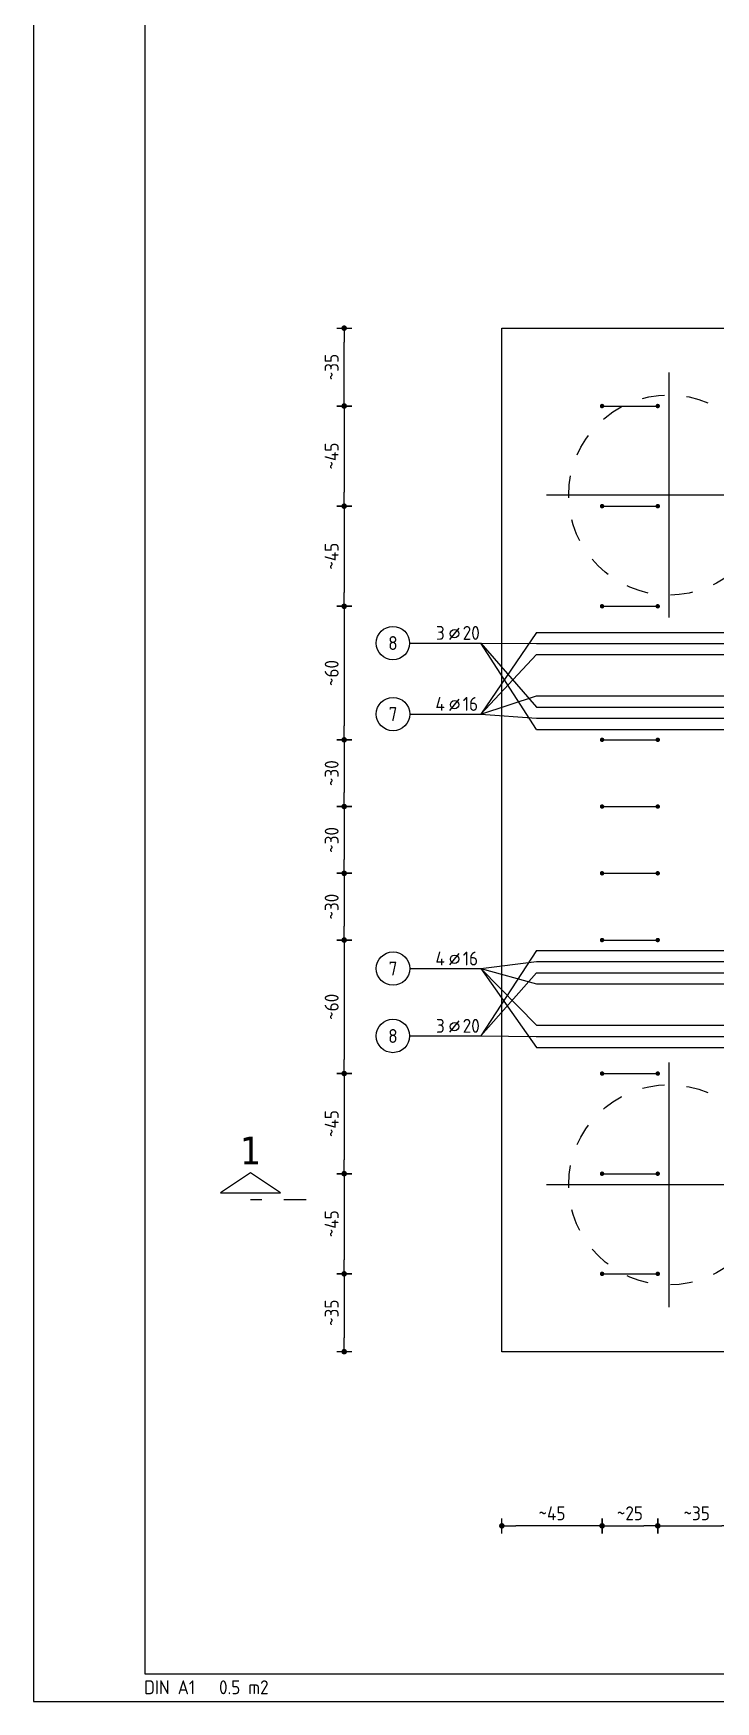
# Model space of a CAD drawing. Extents: x 0 to 30.1, y 0 to 14.9.
# Drawn here: x 0 to 3.06, y 0 to 7.5 of the extents above; entities that cross this region are included whole.
import ezdxf
from ezdxf.enums import TextEntityAlignment as Align

# ---------------------------------------------------------------- set-up
doc = ezdxf.new("R2010")
doc.units = 0
doc.header["$LTSCALE"] = 0.25
for name, pattern in [('AUSGEZOGEN', [1000.01, 1000, 0.01]), ('STRICHPUNKT2', [0.55, 0.25, -0.125, 0.05, -0.125]), ('VERDECKT', [0.375, 0.25, -0.125])]:
    doc.linetypes.add(name, pattern=pattern)
for name, color, linetype in [('ACHSEN', 7, 'Continuous'), ('BETON', 7, 'Continuous'), ('MASSE', 7, 'Continuous'), ('RAHMEN', 7, 'Continuous'), ('RND', 7, 'Continuous'), ('SCHNITTE', 7, 'Continuous'), ('VERDECKT', 7, 'Continuous')]:
    doc.layers.add(name, color=color, linetype=linetype)
doc.styles.add('helv', font='tahoma.ttf')
doc.styles.add('txt', font='isocp.shx')
doc.dimstyles.new('DOT_I', dxfattribs={"dimscale": 0.25, "dimtxt": 0.25, "dimasz": 0.25, "dimexe": 0.1, "dimexo": 0.3, "dimgap": 0.1, "dimtad": 1, "dimdec": 3, "dimzin": 3, "dimtxsty": 'txt', "dimblk": 'DOT', "dimblk1": 'DOT', "dimblk2": 'DOT', "dimsah": 1, "dimcen": 0.1, "dimse1": 1, "dimse2": 1, "dimazin": 0, "dimtfac": 1, "dimtdec": 4, "dimtix": 1, "dimtmove": 2, "dimatfit": 3, "dimfxl": 0, "dimtvp": 1, "dimtolj": 1, "dimtzin": 0, "dimarcsym": 0})

# ---------------------------------------------------------------- blocks, each defined once
blk = doc.blocks.new('DOT')
at = {"layer": 'MASSE', "color": 7, "linetype": 'Continuous'}
for p, q in [((0, 0), (-1, 0)), ((0, 0.54), (0, -0.54))]:
    blk.add_line(p, q, dxfattribs=at)
at = {"layer": 'MASSE', "color": 7, "linetype": 'Continuous', "const_width": 0.2}
blk.add_lwpolyline([(-0.1, 0, 1), (0.1, 0, 1)], format="xyb", close=True, dxfattribs=at)
blk = doc.blocks.new('*D109')
at = {"layer": 'DEFPOINTS', "color": 0, "linetype": 'AUSGEZOGEN', "transparency": 16777216}
for p in [(1.3957, 6.1726), (1.3957, 6.1726), (1.3957, 5.8226)]:
    blk.add_point(p, dxfattribs=at)
at = {"layer": 'MASSE', "color": 0, "linetype": 'AUSGEZOGEN', "lineweight": -2, "transparency": 16777216}
blk.add_line((1.3957, 5.8851), (1.3957, 6.1101), dxfattribs=at)
at = {"layer": 'MASSE', "color": 0, "linetype": 'AUSGEZOGEN', "lineweight": -2, "transparency": 16777216, "xscale": 0.0625, "yscale": 0.0625, "zscale": 0.0625}
for p, rotation in [((1.3957, 6.1726), 90), ((1.3957, 5.8226), 270)]:
    blk.add_blockref('DOT', p, dxfattribs=dict(at, rotation=rotation))
at = {"layer": 'MASSE', "color": 0, "linetype": 'AUSGEZOGEN', "transparency": 16777216, "insert": (1.3395, 5.9976), "char_height": 0.0625, "attachment_point": 5, "rotation": 90, "style": 'txt'}
blk.add_mtext('\\A1;~35', dxfattribs=at)
blk = doc.blocks.new('*D110')
at = {"layer": 'DEFPOINTS', "color": 0, "linetype": 'AUSGEZOGEN', "transparency": 16777216}
for p in [(1.3957, 5.8226), (1.3957, 5.3726), (1.3957, 5.3726)]:
    blk.add_point(p, dxfattribs=at)
at = {"layer": 'MASSE', "color": 0, "linetype": 'AUSGEZOGEN', "lineweight": -2, "transparency": 16777216}
blk.add_line((1.3957, 5.7601), (1.3957, 5.4351), dxfattribs=at)
at = {"layer": 'MASSE', "color": 0, "linetype": 'AUSGEZOGEN', "lineweight": -2, "transparency": 16777216, "xscale": 0.0625, "yscale": 0.0625, "zscale": 0.0625}
for p, rotation in [((1.3957, 5.8226), 90), ((1.3957, 5.3726), 270)]:
    blk.add_blockref('DOT', p, dxfattribs=dict(at, rotation=rotation))
at = {"layer": 'MASSE', "color": 0, "linetype": 'AUSGEZOGEN', "transparency": 16777216, "insert": (1.3395, 5.5976), "char_height": 0.0625, "attachment_point": 5, "rotation": 90, "style": 'txt'}
blk.add_mtext('\\A1;~45', dxfattribs=at)
blk = doc.blocks.new('*D111')
at = {"layer": 'DEFPOINTS', "color": 0, "linetype": 'AUSGEZOGEN', "transparency": 16777216}
for p in [(1.3957, 5.3726), (1.3957, 4.9226), (1.3957, 4.9226)]:
    blk.add_point(p, dxfattribs=at)
at = {"layer": 'MASSE', "color": 0, "linetype": 'AUSGEZOGEN', "lineweight": -2, "transparency": 16777216}
blk.add_line((1.3957, 5.3101), (1.3957, 4.9851), dxfattribs=at)
at = {"layer": 'MASSE', "color": 0, "linetype": 'AUSGEZOGEN', "lineweight": -2, "transparency": 16777216, "xscale": 0.0625, "yscale": 0.0625, "zscale": 0.0625}
for p, rotation in [((1.3957, 5.3726), 90), ((1.3957, 4.9226), 270)]:
    blk.add_blockref('DOT', p, dxfattribs=dict(at, rotation=rotation))
at = {"layer": 'MASSE', "color": 0, "linetype": 'AUSGEZOGEN', "transparency": 16777216, "insert": (1.3395, 5.1476), "char_height": 0.0625, "attachment_point": 5, "rotation": 90, "style": 'txt'}
blk.add_mtext('\\A1;~45', dxfattribs=at)
blk = doc.blocks.new('*D112')
at = {"layer": 'DEFPOINTS', "color": 0, "linetype": 'AUSGEZOGEN', "transparency": 16777216}
for p in [(1.3957, 4.9226), (1.3957, 4.3226), (1.3957, 4.3226)]:
    blk.add_point(p, dxfattribs=at)
at = {"layer": 'MASSE', "color": 0, "linetype": 'AUSGEZOGEN', "lineweight": -2, "transparency": 16777216}
blk.add_line((1.3957, 4.8601), (1.3957, 4.3851), dxfattribs=at)
at = {"layer": 'MASSE', "color": 0, "linetype": 'AUSGEZOGEN', "lineweight": -2, "transparency": 16777216, "xscale": 0.0625, "yscale": 0.0625, "zscale": 0.0625}
for p, rotation in [((1.3957, 4.9226), 90), ((1.3957, 4.3226), 270)]:
    blk.add_blockref('DOT', p, dxfattribs=dict(at, rotation=rotation))
at = {"layer": 'MASSE', "color": 0, "linetype": 'AUSGEZOGEN', "transparency": 16777216, "insert": (1.3395, 4.6226), "char_height": 0.0625, "attachment_point": 5, "rotation": 90, "style": 'txt'}
blk.add_mtext('\\A1;~60', dxfattribs=at)
blk = doc.blocks.new('*D113')
at = {"layer": 'DEFPOINTS', "color": 0, "linetype": 'AUSGEZOGEN', "transparency": 16777216}
for p in [(1.3957, 4.3226), (1.3957, 4.0226), (1.3957, 4.0226)]:
    blk.add_point(p, dxfattribs=at)
at = {"layer": 'MASSE', "color": 0, "linetype": 'AUSGEZOGEN', "lineweight": -2, "transparency": 16777216}
blk.add_line((1.3957, 4.2601), (1.3957, 4.0851), dxfattribs=at)
at = {"layer": 'MASSE', "color": 0, "linetype": 'AUSGEZOGEN', "lineweight": -2, "transparency": 16777216, "xscale": 0.0625, "yscale": 0.0625, "zscale": 0.0625}
for p, rotation in [((1.3957, 4.3226), 90), ((1.3957, 4.0226), 270)]:
    blk.add_blockref('DOT', p, dxfattribs=dict(at, rotation=rotation))
at = {"layer": 'MASSE', "color": 0, "linetype": 'AUSGEZOGEN', "transparency": 16777216, "insert": (1.3395, 4.1726), "char_height": 0.0625, "attachment_point": 5, "rotation": 90, "style": 'txt'}
blk.add_mtext('\\A1;~30', dxfattribs=at)
blk = doc.blocks.new('*D114')
at = {"layer": 'DEFPOINTS', "color": 0, "linetype": 'AUSGEZOGEN', "transparency": 16777216}
for p in [(1.3957, 4.0226), (1.3957, 3.7226), (1.3957, 3.7226)]:
    blk.add_point(p, dxfattribs=at)
at = {"layer": 'MASSE', "color": 0, "linetype": 'AUSGEZOGEN', "lineweight": -2, "transparency": 16777216}
blk.add_line((1.3957, 3.9601), (1.3957, 3.7851), dxfattribs=at)
at = {"layer": 'MASSE', "color": 0, "linetype": 'AUSGEZOGEN', "lineweight": -2, "transparency": 16777216, "xscale": 0.0625, "yscale": 0.0625, "zscale": 0.0625}
for p, rotation in [((1.3957, 4.0226), 90), ((1.3957, 3.7226), 270)]:
    blk.add_blockref('DOT', p, dxfattribs=dict(at, rotation=rotation))
at = {"layer": 'MASSE', "color": 0, "linetype": 'AUSGEZOGEN', "transparency": 16777216, "insert": (1.3395, 3.8726), "char_height": 0.0625, "attachment_point": 5, "rotation": 90, "style": 'txt'}
blk.add_mtext('\\A1;~30', dxfattribs=at)
blk = doc.blocks.new('*D115')
at = {"layer": 'DEFPOINTS', "color": 0, "linetype": 'AUSGEZOGEN', "transparency": 16777216}
for p in [(1.3957, 3.7226), (1.3957, 3.4226), (1.3957, 3.4226)]:
    blk.add_point(p, dxfattribs=at)
at = {"layer": 'MASSE', "color": 0, "linetype": 'AUSGEZOGEN', "lineweight": -2, "transparency": 16777216}
blk.add_line((1.3957, 3.6601), (1.3957, 3.4851), dxfattribs=at)
at = {"layer": 'MASSE', "color": 0, "linetype": 'AUSGEZOGEN', "lineweight": -2, "transparency": 16777216, "xscale": 0.0625, "yscale": 0.0625, "zscale": 0.0625}
for p, rotation in [((1.3957, 3.7226), 90), ((1.3957, 3.4226), 270)]:
    blk.add_blockref('DOT', p, dxfattribs=dict(at, rotation=rotation))
at = {"layer": 'MASSE', "color": 0, "linetype": 'AUSGEZOGEN', "transparency": 16777216, "insert": (1.3395, 3.5726), "char_height": 0.0625, "attachment_point": 5, "rotation": 90, "style": 'txt'}
blk.add_mtext('\\A1;~30', dxfattribs=at)
blk = doc.blocks.new('*D116')
at = {"layer": 'DEFPOINTS', "color": 0, "linetype": 'AUSGEZOGEN', "transparency": 16777216}
for p in [(1.3957, 3.4226), (1.3957, 2.8226), (1.3957, 2.8226)]:
    blk.add_point(p, dxfattribs=at)
at = {"layer": 'MASSE', "color": 0, "linetype": 'AUSGEZOGEN', "lineweight": -2, "transparency": 16777216}
blk.add_line((1.3957, 3.3601), (1.3957, 2.8851), dxfattribs=at)
at = {"layer": 'MASSE', "color": 0, "linetype": 'AUSGEZOGEN', "lineweight": -2, "transparency": 16777216, "xscale": 0.0625, "yscale": 0.0625, "zscale": 0.0625}
for p, rotation in [((1.3957, 3.4226), 90), ((1.3957, 2.8226), 270)]:
    blk.add_blockref('DOT', p, dxfattribs=dict(at, rotation=rotation))
at = {"layer": 'MASSE', "color": 0, "linetype": 'AUSGEZOGEN', "transparency": 16777216, "insert": (1.3395, 3.1226), "char_height": 0.0625, "attachment_point": 5, "rotation": 90, "style": 'txt'}
blk.add_mtext('\\A1;~60', dxfattribs=at)
blk = doc.blocks.new('*D117')
at = {"layer": 'DEFPOINTS', "color": 0, "linetype": 'AUSGEZOGEN', "transparency": 16777216}
for p in [(1.3957, 2.8226), (1.3957, 2.3726), (1.3957, 2.3726)]:
    blk.add_point(p, dxfattribs=at)
at = {"layer": 'MASSE', "color": 0, "linetype": 'AUSGEZOGEN', "lineweight": -2, "transparency": 16777216}
blk.add_line((1.3957, 2.7601), (1.3957, 2.4351), dxfattribs=at)
at = {"layer": 'MASSE', "color": 0, "linetype": 'AUSGEZOGEN', "lineweight": -2, "transparency": 16777216, "xscale": 0.0625, "yscale": 0.0625, "zscale": 0.0625}
for p, rotation in [((1.3957, 2.8226), 90), ((1.3957, 2.3726), 270)]:
    blk.add_blockref('DOT', p, dxfattribs=dict(at, rotation=rotation))
at = {"layer": 'MASSE', "color": 0, "linetype": 'AUSGEZOGEN', "transparency": 16777216, "insert": (1.3395, 2.5976), "char_height": 0.0625, "attachment_point": 5, "rotation": 90, "style": 'txt'}
blk.add_mtext('\\A1;~45', dxfattribs=at)
blk = doc.blocks.new('*D118')
at = {"layer": 'DEFPOINTS', "color": 0, "linetype": 'AUSGEZOGEN', "transparency": 16777216}
for p in [(1.3957, 2.3726), (1.3957, 1.9226), (1.3957, 1.9226)]:
    blk.add_point(p, dxfattribs=at)
at = {"layer": 'MASSE', "color": 0, "linetype": 'AUSGEZOGEN', "lineweight": -2, "transparency": 16777216}
blk.add_line((1.3957, 2.3101), (1.3957, 1.9851), dxfattribs=at)
at = {"layer": 'MASSE', "color": 0, "linetype": 'AUSGEZOGEN', "lineweight": -2, "transparency": 16777216, "xscale": 0.0625, "yscale": 0.0625, "zscale": 0.0625}
for p, rotation in [((1.3957, 2.3726), 90), ((1.3957, 1.9226), 270)]:
    blk.add_blockref('DOT', p, dxfattribs=dict(at, rotation=rotation))
at = {"layer": 'MASSE', "color": 0, "linetype": 'AUSGEZOGEN', "transparency": 16777216, "insert": (1.3395, 2.1476), "char_height": 0.0625, "attachment_point": 5, "rotation": 90, "style": 'txt'}
blk.add_mtext('\\A1;~45', dxfattribs=at)
blk = doc.blocks.new('*D119')
at = {"layer": 'DEFPOINTS', "color": 0, "linetype": 'AUSGEZOGEN', "transparency": 16777216}
for p in [(1.3957, 1.9226), (1.3957, 1.5726), (1.3957, 1.5726)]:
    blk.add_point(p, dxfattribs=at)
at = {"layer": 'MASSE', "color": 0, "linetype": 'AUSGEZOGEN', "lineweight": -2, "transparency": 16777216}
blk.add_line((1.3957, 1.8601), (1.3957, 1.6351), dxfattribs=at)
at = {"layer": 'MASSE', "color": 0, "linetype": 'AUSGEZOGEN', "lineweight": -2, "transparency": 16777216, "xscale": 0.0625, "yscale": 0.0625, "zscale": 0.0625}
for p, rotation in [((1.3957, 1.9226), 90), ((1.3957, 1.5726), 270)]:
    blk.add_blockref('DOT', p, dxfattribs=dict(at, rotation=rotation))
at = {"layer": 'MASSE', "color": 0, "linetype": 'AUSGEZOGEN', "transparency": 16777216, "insert": (1.3395, 1.7476), "char_height": 0.0625, "attachment_point": 5, "rotation": 90, "style": 'txt'}
blk.add_mtext('\\A1;~35', dxfattribs=at)
blk = doc.blocks.new('*D122')
at = {"layer": 'DEFPOINTS', "color": 0, "linetype": 'AUSGEZOGEN', "transparency": 16777216}
for p in [(2.1038, 0.79), (2.1038, 0.79), (2.5538, 0.79)]:
    blk.add_point(p, dxfattribs=at)
at = {"layer": 'MASSE', "color": 0, "linetype": 'AUSGEZOGEN', "lineweight": -2, "transparency": 16777216}
blk.add_line((2.4913, 0.79), (2.1663, 0.79), dxfattribs=at)
at = {"layer": 'MASSE', "color": 0, "linetype": 'AUSGEZOGEN', "lineweight": -2, "transparency": 16777216, "xscale": 0.0625, "yscale": 0.0625, "zscale": 0.0625, "rotation": 180}
blk.add_blockref('DOT', (2.1038, 0.79), dxfattribs=at)
at = {"layer": 'MASSE', "color": 0, "linetype": 'AUSGEZOGEN', "lineweight": -2, "transparency": 16777216, "xscale": 0.0625, "yscale": 0.0625, "zscale": 0.0625}
blk.add_blockref('DOT', (2.5538, 0.79), dxfattribs=at)
at = {"layer": 'MASSE', "color": 0, "linetype": 'AUSGEZOGEN', "transparency": 16777216, "insert": (2.3288, 0.8463), "char_height": 0.0625, "attachment_point": 5, "style": 'txt'}
blk.add_mtext('\\A1;~45', dxfattribs=at)
blk = doc.blocks.new('*D123')
at = {"layer": 'DEFPOINTS', "color": 0, "linetype": 'AUSGEZOGEN', "transparency": 16777216}
for p in [(2.5538, 0.79), (2.8038, 0.79), (2.8038, 0.79)]:
    blk.add_point(p, dxfattribs=at)
at = {"layer": 'MASSE', "color": 0, "linetype": 'AUSGEZOGEN', "lineweight": -2, "transparency": 16777216}
blk.add_line((2.6163, 0.79), (2.7413, 0.79), dxfattribs=at)
at = {"layer": 'MASSE', "color": 0, "linetype": 'AUSGEZOGEN', "lineweight": -2, "transparency": 16777216, "xscale": 0.0625, "yscale": 0.0625, "zscale": 0.0625, "rotation": 180}
blk.add_blockref('DOT', (2.5538, 0.79), dxfattribs=at)
at = {"layer": 'MASSE', "color": 0, "linetype": 'AUSGEZOGEN', "lineweight": -2, "transparency": 16777216, "xscale": 0.0625, "yscale": 0.0625, "zscale": 0.0625}
blk.add_blockref('DOT', (2.8038, 0.79), dxfattribs=at)
at = {"layer": 'MASSE', "color": 0, "linetype": 'AUSGEZOGEN', "transparency": 16777216, "insert": (2.6788, 0.8463), "char_height": 0.0625, "attachment_point": 5, "style": 'txt'}
blk.add_mtext('\\A1;~25', dxfattribs=at)
blk = doc.blocks.new('*D124')
at = {"layer": 'DEFPOINTS', "color": 0, "linetype": 'AUSGEZOGEN', "transparency": 16777216}
for p in [(2.8038, 0.79), (3.1538, 0.79), (3.1538, 0.79)]:
    blk.add_point(p, dxfattribs=at)
at = {"layer": 'MASSE', "color": 0, "linetype": 'AUSGEZOGEN', "lineweight": -2, "transparency": 16777216}
blk.add_line((2.8663, 0.79), (3.0913, 0.79), dxfattribs=at)
at = {"layer": 'MASSE', "color": 0, "linetype": 'AUSGEZOGEN', "lineweight": -2, "transparency": 16777216, "xscale": 0.0625, "yscale": 0.0625, "zscale": 0.0625, "rotation": 180}
blk.add_blockref('DOT', (2.8038, 0.79), dxfattribs=at)
at = {"layer": 'MASSE', "color": 0, "linetype": 'AUSGEZOGEN', "lineweight": -2, "transparency": 16777216, "xscale": 0.0625, "yscale": 0.0625, "zscale": 0.0625}
blk.add_blockref('DOT', (3.1538, 0.79), dxfattribs=at)
at = {"layer": 'MASSE', "color": 0, "linetype": 'AUSGEZOGEN', "transparency": 16777216, "insert": (2.9788, 0.8463), "char_height": 0.0625, "attachment_point": 5, "style": 'txt'}
blk.add_mtext('\\A1;~35', dxfattribs=at)
blk = doc.blocks.new('SCHN-1')
at = {"layer": 'SCHNITTE', "color": 5, "linetype": 'Continuous'}
blk.add_lwpolyline([(0.54, 0.125), (0, 0.485), (-0.54, 0.125)], close=True, dxfattribs=at)
at = {"layer": 'SCHNITTE', "color": 6, "linetype": 'Continuous', "style": 'helv'}
blk.add_attdef('SCHN-1', text='', height=0.5, dxfattribs=at).set_placement((0, 0.635), align=Align.CENTER)
blk = doc.blocks.new('DINA1')
at = {"layer": 'RAHMEN'}
for p, q in [((0, 59.4), (0, 0)), ((0, 0), (84.1, 0))]:
    blk.add_line(p, q, dxfattribs=at)
at = {"layer": 'RAHMEN', "color": 5}
for p, q in [((2, 58.9), (2, 0.5)), ((2, 0.5), (83.6, 0.5))]:
    blk.add_line(p, q, dxfattribs=at)
at = {"layer": 'RAHMEN', "color": 7, "style": 'txt'}
blk.add_text('DIN A1   0.5 m2', height=0.25, dxfattribs=at).set_placement((1.989, 0.133))
blk = doc.blocks.new('RND_LEI')
at = {"layer": 'RND', "color": 7, "linetype": 'Continuous'}
blk.add_line((1.022, 0.066), (1.19, 0.27), dxfattribs=at)
for centre, radius in [((0, 0), 0.3), ((1.106, 0.168), 0.075)]:
    blk.add_circle(centre, radius, dxfattribs=at)
at = {"layer": 'RND', "color": 7, "linetype": 'Continuous', "style": 'txt'}
blk.add_attdef('ANZ', text='', height=0.25, dxfattribs=at).set_placement((0.931, 0.057), align=Align.RIGHT)
for tag, p in [('DUM', (1.253, 0.057)), ('ABSTD', (1.674, 0.057)), ('POSTXT', (0.374, -0.327))]:
    blk.add_attdef(tag, p, '', height=0.25, dxfattribs=at)
blk.add_attdef('POSL', text='', height=0.25, dxfattribs=at).set_placement((0, 0), align=Align.MIDDLE)

msp = doc.modelspace()

# ---------------------------------------------------------------- linework, layer by layer
at = {"layer": 'ACHSEN', "color": 140, "linetype": 'AUSGEZOGEN'}
for p, q in [((2.8538, 5.9726), (2.8538, 4.8726)), ((3.4038, 5.4226), (2.3038, 5.4226)), ((2.8538, 2.8726), (2.8538, 1.7726)), ((3.4038, 2.3226), (2.3038, 2.3226))]:
    msp.add_line(p, q, dxfattribs=at)
at = {"layer": 'BETON', "color": 6, "linetype": 'AUSGEZOGEN'}
for p, q in [((2.1038, 6.1726), (6.7038, 6.1726)), ((2.1038, 1.5726), (2.1038, 6.1726)), ((6.7038, 1.5726), (2.1038, 1.5726))]:
    msp.add_line(p, q, dxfattribs=at)
at = {"layer": 'RND', "color": 102, "linetype": 'AUSGEZOGEN'}
for p, q in [((2.2596, 4.8055), (2.01, 4.4383)), ((2.0096, 4.7574), (2.2596, 4.7555)), ((2.0096, 4.7574), (2.2596, 4.4696)), ((2.2596, 4.3696), (2.0096, 4.7574)), ((2.2596, 4.7055), (2.01, 4.4383)), ((2.01, 4.4383), (2.2596, 4.5196)), ((2.01, 4.4383), (2.2596, 4.4196)), ((2.2596, 3.3756), (2.0096, 2.9915)), ((2.01, 3.2943), (2.2596, 3.3256)), ((2.0096, 2.9915), (2.2596, 3.2756)), ((2.01, 3.2943), (2.2596, 3.2256)), ((2.01, 3.2943), (2.2596, 3.0397)), ((2.01, 3.2943), (2.2596, 2.9397)), ((2.0096, 2.9915), (2.2575, 2.9897))]:
    msp.add_line(p, q, dxfattribs=at)
at = {"layer": 'RND', "color": 7, "linetype": 'AUSGEZOGEN'}
for p, q in [((1.6896, 4.7574), (2.0096, 4.7574)), ((1.69, 4.4383), (2.01, 4.4383)), ((1.69, 3.2943), (2.01, 3.2943)), ((1.6896, 2.9915), (2.0096, 2.9915))]:
    msp.add_line(p, q, dxfattribs=at)
at = {"layer": 'RND', "color": 7, "linetype": 'AUSGEZOGEN', "const_width": 0.01}
for points in [[(2.5588, 5.8226, -1), (2.5488, 5.8226, -1)], [(2.8088, 5.8226, -1), (2.7988, 5.8226, -1)], [(2.5588, 5.3726, -1), (2.5488, 5.3726, -1)], [(2.8088, 5.3726, -1), (2.7988, 5.3726, -1)], [(2.5588, 4.9226, -1), (2.5488, 4.9226, -1)], [(2.8088, 4.9226, -1), (2.7988, 4.9226, -1)], [(2.5588, 4.3226, -1), (2.5488, 4.3226, -1)], [(2.8088, 4.3226, -1), (2.7988, 4.3226, -1)], [(2.5588, 4.0226, -1), (2.5488, 4.0226, -1)], [(2.8088, 4.0226, -1), (2.7988, 4.0226, -1)], [(2.5588, 3.7226, -1), (2.5488, 3.7226, -1)], [(2.8088, 3.7226, -1), (2.7988, 3.7226, -1)], [(2.5588, 3.4226, -1), (2.5488, 3.4226, -1)], [(2.8088, 3.4226, -1), (2.7988, 3.4226, -1)], [(2.5588, 2.8226, -1), (2.5488, 2.8226, -1)], [(2.8088, 2.8226, -1), (2.7988, 2.8226, -1)], [(2.5588, 2.3726, -1), (2.5488, 2.3726, -1)], [(2.8088, 2.3726, -1), (2.7988, 2.3726, -1)], [(2.5588, 1.9226, -1), (2.5488, 1.9226, -1)], [(2.8088, 1.9226, -1), (2.7988, 1.9226, -1)]]:
    msp.add_lwpolyline(points, format="xyb", close=True, dxfattribs=at)
at = {"layer": 'RND', "color": 1, "linetype": 'AUSGEZOGEN'}
for points in [[(2.5538, 5.8226), (2.8038, 5.8226)], [(2.5538, 5.3726), (2.8038, 5.3726)], [(2.5538, 4.9226), (2.8038, 4.9226)], [(2.2596, 4.8055), (5.0759, 4.8055)], [(2.2596, 4.7555), (5.4759, 4.7555)], [(2.2596, 4.7055), (5.0759, 4.7055)], [(2.2596, 4.5196), (5.0759, 4.5196)], [(2.2596, 4.4696), (5.4759, 4.4696)], [(2.2596, 4.4196), (5.0759, 4.4196)], [(2.2596, 4.3696), (5.4759, 4.3696)], [(2.5538, 4.3226), (2.8038, 4.3226)], [(2.5538, 4.0226), (2.8038, 4.0226)], [(2.5538, 3.7226), (2.8038, 3.7226)], [(2.2596, 3.3756), (5.4759, 3.3756)], [(2.5538, 3.4226), (2.8038, 3.4226)], [(2.2596, 3.3256), (5.0759, 3.3256)], [(2.2596, 3.2756), (5.4759, 3.2756)], [(2.2596, 3.2256), (5.0759, 3.2256)], [(2.2596, 3.0397), (5.0759, 3.0397)], [(2.2575, 2.9897), (5.4738, 2.9897)], [(2.2596, 2.9397), (5.0759, 2.9397)], [(2.5538, 2.8226), (2.8038, 2.8226)], [(2.5538, 2.3726), (2.8038, 2.3726)], [(2.5538, 1.9226), (2.8038, 1.9226)]]:
    msp.add_lwpolyline(points, dxfattribs=at)
at = {"layer": 'SCHNITTE', "color": 5, "linetype": 'STRICHPUNKT2'}
msp.add_line((1.2253, 2.2552), (0.9753, 2.2552), dxfattribs=at)
at = {"layer": 'VERDECKT', "color": 7, "linetype": 'VERDECKT'}
for centre in [(2.8538, 5.4226), (2.8538, 2.3226)]:
    msp.add_circle(centre, 0.45, dxfattribs=at)

# ---------------------------------------------------------------- block references
at = {"layer": 'RAHMEN', "color": 7, "linetype": 'AUSGEZOGEN', "xscale": 0.25, "yscale": 0.25, "zscale": 0.25}
msp.add_blockref('DINA1', (0, 0), dxfattribs=at)
at = {"layer": 'RND', "color": 7, "linetype": 'AUSGEZOGEN', "xscale": 0.25, "yscale": 0.25, "zscale": 0.25}
for p, values in [((1.6146, 4.7574), {'POSL': '8', 'DUM': '20', 'ANZ': '3'}), ((1.615, 4.4383), {'POSL': '7', 'DUM': '16', 'ANZ': '4'}), ((1.615, 3.2943), {'POSL': '7', 'DUM': '16', 'ANZ': '4'}), ((1.6146, 2.9915), {'POSL': '8', 'DUM': '20', 'ANZ': '3'})]:
    msp.add_blockref('RND_LEI', p, dxfattribs=at).add_auto_attribs(values)
at = {"layer": 'SCHNITTE', "color": 5, "linetype": 'STRICHPUNKT2', "xscale": 0.25, "yscale": 0.25, "zscale": 0.25}
msp.add_blockref('SCHN-1', (0.9753, 2.2552), dxfattribs=at).add_auto_attribs({'SCHN-1': '1'})

# ---------------------------------------------------------------- dimensions: what is measured, and where the dimension line sits
at = {"layer": 'MASSE', "color": 7, "linetype": 'AUSGEZOGEN'}
for base, p1, p2, picture, middle in [((1.3957, 6.1726), (1.3957, 5.8226), (1.3957, 6.1726), '*D109', (1.3395, 5.9976)), ((1.3957, 5.3726), (1.3957, 5.8226), (1.3957, 5.3726), '*D110', (1.3395, 5.5976)), ((1.3957, 4.9226), (1.3957, 5.3726), (1.3957, 4.9226), '*D111', (1.3395, 5.1476)), ((1.3957, 4.3226), (1.3957, 4.9226), (1.3957, 4.3226), '*D112', (1.3395, 4.6226)), ((1.3957, 4.0226), (1.3957, 4.3226), (1.3957, 4.0226), '*D113', (1.3395, 4.1726)), ((1.3957, 3.7226), (1.3957, 4.0226), (1.3957, 3.7226), '*D114', (1.3395, 3.8726)), ((1.3957, 3.4226), (1.3957, 3.7226), (1.3957, 3.4226), '*D115', (1.3395, 3.5726)), ((1.3957, 2.8226), (1.3957, 3.4226), (1.3957, 2.8226), '*D116', (1.3395, 3.1226)), ((1.3957, 2.3726), (1.3957, 2.8226), (1.3957, 2.3726), '*D117', (1.3395, 2.5976)), ((1.3957, 1.9226), (1.3957, 2.3726), (1.3957, 1.9226), '*D118', (1.3395, 2.1476)), ((1.3957, 1.5726), (1.3957, 1.9226), (1.3957, 1.5726), '*D119', (1.3395, 1.7476))]:
    dim = msp.add_linear_dim(base=base, p1=p1, p2=p2, angle=90, text='~<>', dimstyle='DOT_I', override={"dimdec": 0, "dimlfac": 100}, dxfattribs=at)
    dim.commit()
    dim.dimension.update_dxf_attribs({"geometry": picture, "text_midpoint": middle})
for base, p1, p2, picture, middle in [((2.1038, 0.79), (2.5538, 0.79), (2.1038, 0.79), '*D122', (2.3288, 0.8463)), ((2.8038, 0.79), (2.5538, 0.79), (2.8038, 0.79), '*D123', (2.6788, 0.8463)), ((3.1538, 0.79), (2.8038, 0.79), (3.1538, 0.79), '*D124', (2.9788, 0.8463))]:
    dim = msp.add_linear_dim(base=base, p1=p1, p2=p2, text='~<>', dimstyle='DOT_I', override={"dimdec": 0, "dimlfac": 100}, dxfattribs=at)
    dim.commit()
    dim.dimension.update_dxf_attribs({"geometry": picture, "text_midpoint": middle})

doc.saveas('drawing.dxf')
